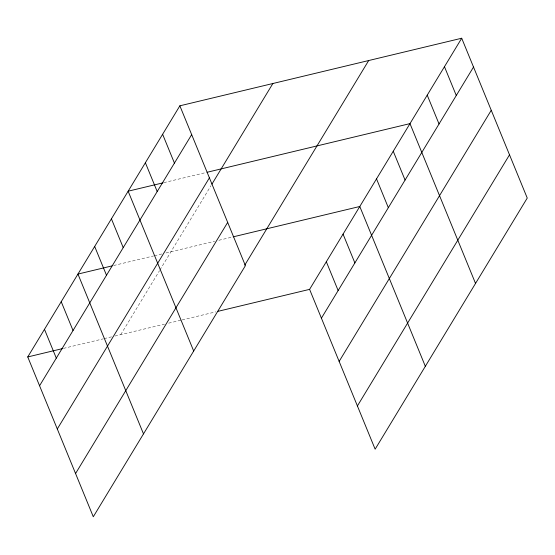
<?xml version="1.0" encoding="UTF-8"?>
<svg xmlns="http://www.w3.org/2000/svg" width="555" height="555" viewBox="0 0 555 555"><rect width="100%" height="100%" fill="white"/><g stroke="black" fill="none" stroke-linecap="round" stroke-linejoin="round"><path stroke-width="0.42" stroke-dasharray="2.77 2.08" d="M120.754 334.644L159.507 270.673M159.944 269.945L211.025 185.62M163.85 182.637L206.203 172.48M113.657 265.512L153.513 255.952M154.345 255.751L162.65 253.76M165.973 252.969L214.667 241.293M218.864 240.28L232.316 237.054M63.457 348.387L103.32 338.827M104.146 338.626L111.624 336.836M114.947 336.039L164.467 324.162M168.671 323.156L181.277 320.131M182.116 319.93L215.742 311.868"/><path stroke-width="0.83" d="M179.862 105.818L245.407 265.637L93.295 516.767L27.75 356.948L179.862 105.818L461.704 38.233L527.25 198.052L375.138 449.182L309.593 289.363L461.704 38.233M39.565 385.76L191.676 134.622M57.297 428.987L209.408 177.857M211.906 184.163L272.873 83.514M75.563 473.533L227.675 222.402M244.762 265.144L368.693 60.537M321.407 318.175L473.519 67.044M339.14 361.409L491.251 110.279M357.406 405.955L509.518 154.817M163.024 182.838L128.143 191.198L193.688 351.024M207.036 172.286L409.985 123.619L475.531 283.438M111.992 265.907L77.95 274.073L143.495 433.892M233.155 236.853L359.786 206.488L425.338 366.314M27.75 356.948L62.625 348.582M217.414 311.466L309.593 289.363M444.465 66.697L456.279 95.502M427.225 95.155L439.04 123.966M393.252 151.244L405.067 180.049M376.519 178.87L388.333 207.674M343.052 234.113L354.874 262.924M326.326 261.738L338.141 290.549M162.622 134.275L174.436 163.087M145.382 162.74L157.197 191.551M111.409 218.823L123.224 247.634M94.676 246.448L106.498 275.259M61.216 301.698L73.031 330.509M44.483 329.323L56.298 358.135"/></g></svg>
